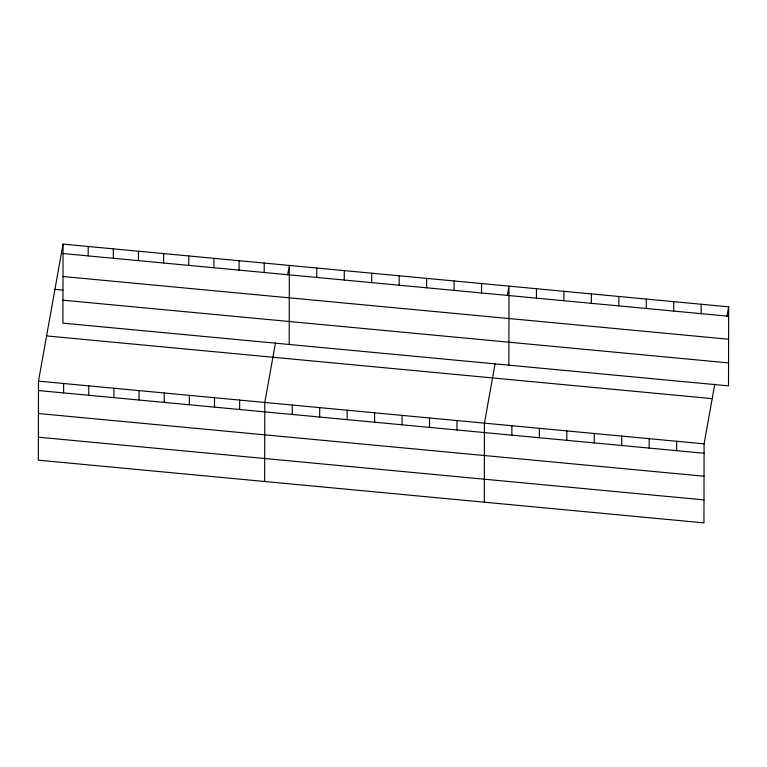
<?xml version="1.0" encoding="UTF-8"?>
<svg xmlns="http://www.w3.org/2000/svg" width="767" height="767" viewBox="0 0 767 767"><rect width="100%" height="100%" fill="white"/><g stroke="black" fill="none" stroke-linecap="round" stroke-linejoin="round"><path stroke-width="1.15" d="M63.047 244.117L62.913 323.156L728.516 385.868L728.65 306.829L63.047 244.117L38.484 381.132L38.35 460.171L703.953 522.883L704.087 443.844L714.777 384.209M63.613 392.915L63.632 383.5M88.176 255.91L88.195 246.485M88.761 395.283L88.78 385.868M113.324 258.278L113.343 248.863M113.909 397.651L113.919 388.236M138.472 260.646L138.482 251.231M139.048 400.019L139.067 390.604M163.611 263.014L163.63 253.599M164.196 402.387L164.215 392.972M188.759 265.382L188.778 255.967M189.344 404.765L189.353 395.341M213.907 267.75L213.916 258.335M214.482 407.133L214.501 397.709M239.045 270.118L239.064 260.703M239.63 409.501L239.649 400.077M264.193 272.496L264.212 263.071M264.653 481.494L264.788 402.454L275.487 342.82M289.217 344.479L289.351 265.44L287.692 274.72M292.227 414.458L292.246 405.034M316.79 277.443L316.809 268.028M319.686 417.047L319.705 407.622M344.249 280.032L344.268 270.617M347.144 419.626L347.163 410.211M371.707 282.62L371.727 273.205M374.603 422.214L374.612 412.799M399.166 285.209L399.176 275.794M402.052 424.803L402.071 415.388M426.615 287.798L426.634 278.373M429.51 427.392L429.53 417.967M454.074 290.386L454.093 280.962M456.969 429.98L456.979 420.556M481.532 292.965L481.551 283.55M484.303 502.184L484.437 423.144L495.127 363.51M508.866 365.178L509 286.139L507.342 295.41M511.877 435.148L511.896 425.733M536.44 298.142L536.459 288.728M539.335 437.736L539.354 428.322M563.898 300.731L563.918 291.316M566.794 440.325L566.803 430.91M591.357 303.32L591.367 293.895M594.243 442.914L594.262 433.489M618.806 305.908L618.825 296.484M621.701 445.502L621.721 436.078M646.265 308.487L646.284 299.072M649.16 448.081L649.17 438.666M673.723 311.076L673.742 301.661M676.609 450.67L676.628 441.255M701.182 313.665L701.191 304.25M726.991 316.109L728.65 306.829M63.038 253.541L728.631 316.253M62.999 276.513L728.592 339.225M54.946 289.332L62.942 290.089M62.952 300.185L728.554 362.896M46.595 335.917L712.188 398.629M38.484 381.132L704.087 443.844M38.475 390.547L704.068 453.259M38.427 413.518L704.029 476.23M38.388 437.19L703.991 499.902"/></g></svg>
